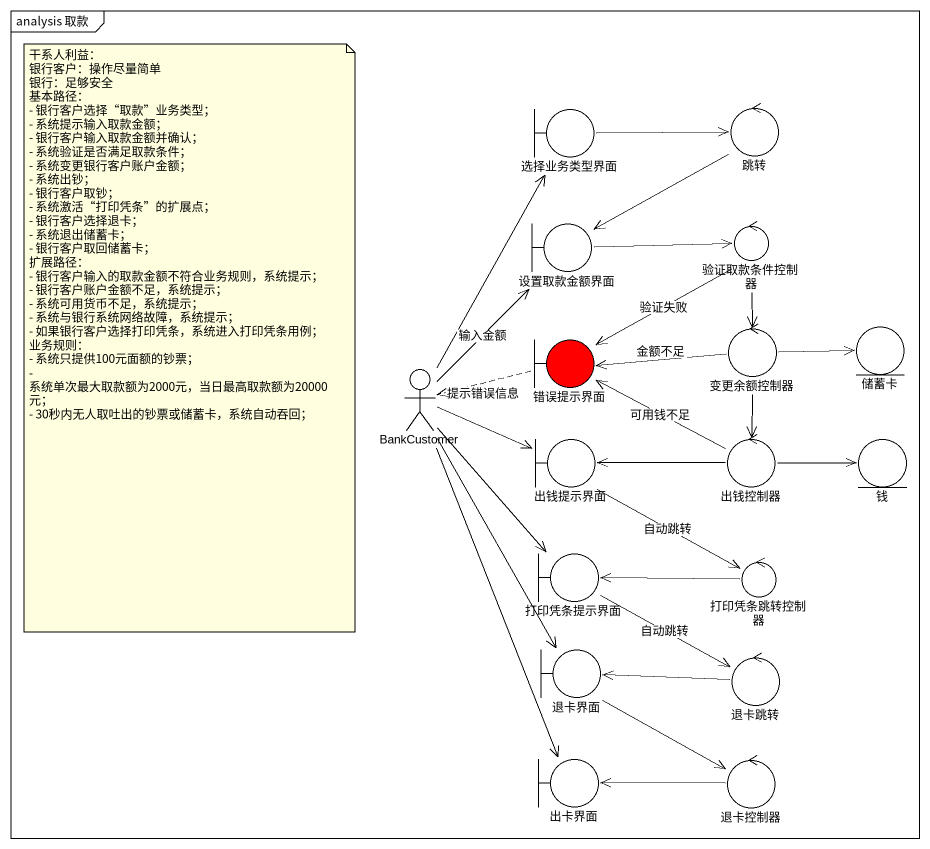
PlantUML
@startuml
mainframe analysis 取款
boundary 选择业务类型界面
control 跳转
boundary 设置取款金额界面
control 验证取款条件控制器
boundary 错误提示界面 #FF0000
control 变更余额控制器
entity 储蓄卡
actor BankCustomer
boundary 出钱提示界面
control 出钱控制器
entity 钱
boundary 打印凭条提示界面
control 打印凭条跳转控制器
boundary 退卡界面
control 退卡跳转
boundary 出卡界面
control 退卡控制器
选择业务类型界面 -right-> 跳转
跳转 --> 设置取款金额界面
设置取款金额界面 -right-> 验证取款条件控制器
验证取款条件控制器 --> 错误提示界面 : 验证失败
验证取款条件控制器 --> 变更余额控制器
错误提示界面 .left.> BankCustomer : 提示错误信息
变更余额控制器 -left-> 错误提示界面 : 金额不足
变更余额控制器 -right-> 储蓄卡
变更余额控制器 --> 出钱控制器
BankCustomer -up-> 选择业务类型界面
BankCustomer -up-> 设置取款金额界面 : 输入金额
BankCustomer -right-> 出钱提示界面
BankCustomer --> 打印凭条提示界面
BankCustomer --> 退卡界面
BankCustomer --> 出卡界面
出钱提示界面 --> 打印凭条跳转控制器 : 自动跳转
出钱控制器 -left-> 错误提示界面 : 可用钱不足
出钱控制器 -left-> 出钱提示界面
出钱控制器 -right-> 钱
打印凭条提示界面 -right-> 退卡跳转 : 自动跳转
打印凭条跳转控制器 -left-> 打印凭条提示界面
退卡界面 --> 退卡控制器
退卡跳转 -left-> 退卡界面
退卡控制器 -left-> 出卡界面
note as N1
  干系人利益：
  银行客户：操作尽量简单
  银行：足够安全
  基本路径：
  - 银行客户选择“取款”业务类型；
  - 系统提示输入取款金额；
  - 银行客户输入取款金额并确认；
  - 系统验证是否满足取款条件；
  - 系统变更银行客户账户金额；
  - 系统出钞；
  - 银行客户取钞；
  - 系统激活“打印凭条”的扩展点；
  - 银行客户选择退卡；
  - 系统退出储蓄卡；
  - 银行客户取回储蓄卡；
  扩展路径：
  - 银行客户输入的取款金额不符合业务规则，系统提示；
  - 银行客户账户金额不足，系统提示；
  - 系统可用货币不足，系统提示；
  - 系统与银行系统网络故障，系统提示；
  - 如果银行客户选择打印凭条，系统进入打印凭条用例；
  业务规则：
  - 系统只提供100元面额的钞票；
  - 系统单次最大取款额为2000元，当日最高取款额为20000元；
  - 30秒内无人取吐出的钞票或储蓄卡，系统自动吞回；
end note
@enduml
